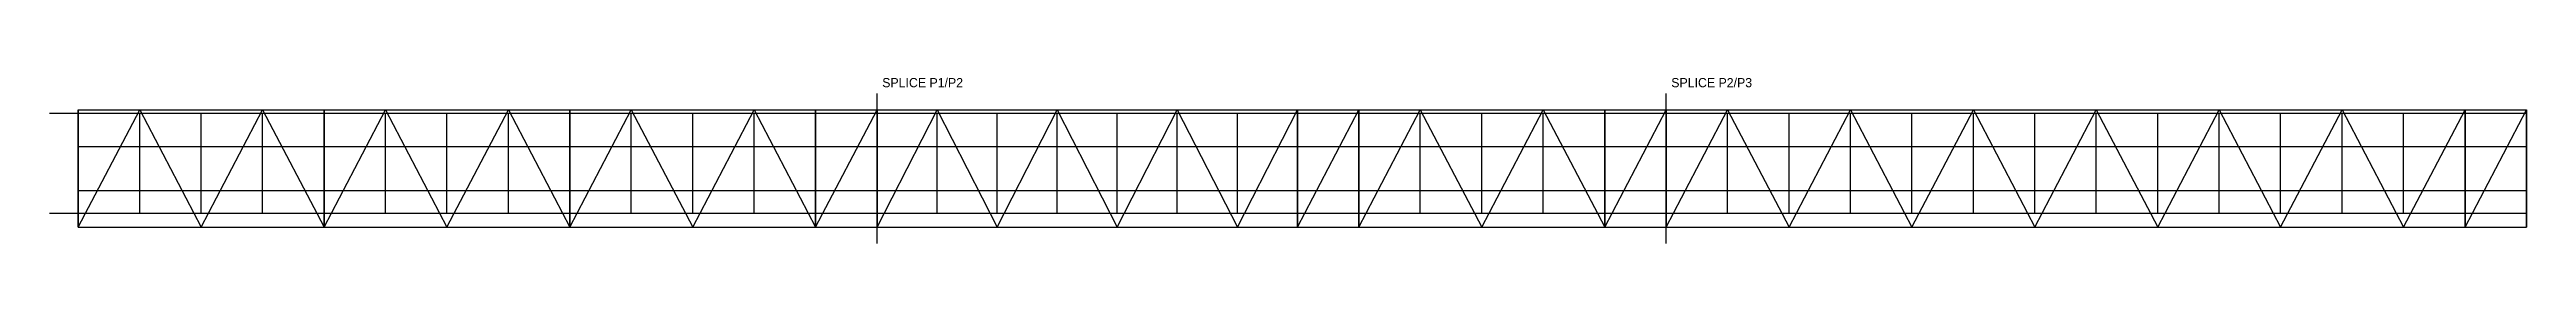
# Model space of a CAD drawing. Header units: millimetres. Extents: x -1400 to 119520, y -3675 to 4449.
import ezdxf

# ---------------------------------------------------------------- set-up
doc = ezdxf.new("R2010")
doc.units = ezdxf.units.MM
for name, color, linetype in [('ZJ8_CANTILEVER_EDGE', 3, 'CONTINUOUS'), ('ZJ8_COLUMN', 8, 'CONTINUOUS'), ('ZJ8_DECK_CROSS', 4, 'CONTINUOUS'), ('ZJ8_DECK_MAIN', 4, 'CONTINUOUS'), ('ZJ8_DECK_SECONDARY', 3, 'CONTINUOUS'), ('ZJ8_LONGITUDINAL_BRACE', 1, 'CONTINUOUS'), ('ZJ8_PLATFORM_BRACE', 1, 'CONTINUOUS'), ('ZJ8_SPLICE_JOINT', 2, 'CONTINUOUS'), ('ZJ8_SPLICE_TEXT', 2, 'CONTINUOUS'), ('ZJ8_TRANSVERSE_BRACE', 1, 'CONTINUOUS'), ('ZJ8_TRUSS_DIAGONAL', 5, 'CONTINUOUS'), ('ZJ8_TRUSS_LOWER', 5, 'CONTINUOUS'), ('ZJ8_TRUSS_UPPER', 5, 'CONTINUOUS'), ('ZJ8_TRUSS_VERTICAL', 5, 'CONTINUOUS')]:
    doc.layers.add(name, color=color, linetype=linetype)

msp = doc.modelspace()

# ---------------------------------------------------------------- linework, layer by layer
at = {"layer": 'ZJ8_CANTILEVER_EDGE'}
for p, q in [((-1400, 2700, 16951.110923), (0, 2700, 17000)), ((0, 2700, 17000), (3000, 2700, 17104.762308)), ((3000, 2700, 17104.762308), (6000, 2700, 17209.524617)), ((6000, 2700, 17209.524617), (9000, 2700, 17314.286925)), ((9000, 2700, 17314.286925), (12000, 2700, 17419.049234)), ((12000, 2700, 17419.049234), (15000, 2700, 17523.811542)), ((15000, 2700, 17523.811542), (18000, 2700, 17628.573851)), ((18000, 2700, 17628.573851), (21000, 2700, 17733.336159)), ((21000, 2700, 17733.336159), (24000, 2700, 17838.098468)), ((24000, 2700, 17838.098468), (27000, 2700, 17942.860776)), ((27000, 2700, 17942.860776), (30000, 2700, 18047.623085)), ((30000, 2700, 18047.623085), (33000, 2700, 18152.385393)), ((33000, 2700, 18152.385393), (36000, 2700, 18257.147702)), ((36000, 2700, 18257.147702), (39000, 2700, 18361.91001)), ((39000, 2700, 18361.91001), (41931.428571, 2700, 18464.277752)), ((41931.428571, 2700, 18464.277752), (44862.857143, 2700, 18566.645493)), ((44862.857143, 2700, 18566.645493), (47794.285714, 2700, 18669.013234)), ((47794.285714, 2700, 18669.013234), (50725.714286, 2700, 18771.380976)), ((50725.714286, 2700, 18771.380976), (53657.142857, 2700, 18873.748717)), ((53657.142857, 2700, 18873.748717), (56588.571429, 2700, 18976.116459)), ((56588.571429, 2700, 18976.116459), (59520, 2700, 19078.4842)), ((59520, 2700, 19078.4842), (62520, 2700, 19183.246509)), ((62520, 2700, 19183.246509), (65520, 2700, 19288.008817)), ((65520, 2700, 19288.008817), (68520, 2700, 19392.771126)), ((68520, 2700, 19392.771126), (71520, 2700, 19497.533434)), ((71520, 2700, 19497.533434), (74520, 2700, 19602.295743)), ((74520, 2700, 19602.295743), (77520, 2700, 19707.058051)), ((77520, 2700, 19707.058051), (80520, 2700, 19811.820359)), ((80520, 2700, 19811.820359), (83520, 2700, 19916.582668)), ((83520, 2700, 19916.582668), (86520, 2700, 20021.344976)), ((86520, 2700, 20021.344976), (89520, 2700, 20126.107285)), ((89520, 2700, 20126.107285), (92520, 2700, 20230.869593)), ((92520, 2700, 20230.869593), (95520, 2700, 20335.631902)), ((95520, 2700, 20335.631902), (98520, 2700, 20440.39421)), ((98520, 2700, 20440.39421), (101520, 2700, 20545.156519)), ((101520, 2700, 20545.156519), (104520, 2700, 20649.918827)), ((104520, 2700, 20649.918827), (107520, 2700, 20754.681136)), ((107520, 2700, 20754.681136), (110520, 2700, 20859.443444)), ((110520, 2700, 20859.443444), (113520, 2700, 20964.205753)), ((113520, 2700, 20964.205753), (116520, 2700, 21068.968061)), ((116520, 2700, 21068.968061), (119520, 2700, 21173.73037)), ((-1400, -2200, 16951.110923), (0, -2200, 17000)), ((0, -2200, 17000), (3000, -2200, 17104.762308)), ((3000, -2200, 17104.762308), (6000, -2200, 17209.524617)), ((6000, -2200, 17209.524617), (9000, -2200, 17314.286925)), ((9000, -2200, 17314.286925), (12000, -2200, 17419.049234)), ((12000, -2200, 17419.049234), (15000, -2200, 17523.811542)), ((15000, -2200, 17523.811542), (18000, -2200, 17628.573851)), ((18000, -2200, 17628.573851), (21000, -2200, 17733.336159)), ((21000, -2200, 17733.336159), (24000, -2200, 17838.098468)), ((24000, -2200, 17838.098468), (27000, -2200, 17942.860776)), ((27000, -2200, 17942.860776), (30000, -2200, 18047.623085)), ((30000, -2200, 18047.623085), (33000, -2200, 18152.385393)), ((33000, -2200, 18152.385393), (36000, -2200, 18257.147702)), ((36000, -2200, 18257.147702), (39000, -2200, 18361.91001)), ((39000, -2200, 18361.91001), (41931.428571, -2200, 18464.277752)), ((41931.428571, -2200, 18464.277752), (44862.857143, -2200, 18566.645493)), ((44862.857143, -2200, 18566.645493), (47794.285714, -2200, 18669.013234)), ((47794.285714, -2200, 18669.013234), (50725.714286, -2200, 18771.380976)), ((50725.714286, -2200, 18771.380976), (53657.142857, -2200, 18873.748717)), ((53657.142857, -2200, 18873.748717), (56588.571429, -2200, 18976.116459)), ((56588.571429, -2200, 18976.116459), (59520, -2200, 19078.4842)), ((59520, -2200, 19078.4842), (62520, -2200, 19183.246509)), ((62520, -2200, 19183.246509), (65520, -2200, 19288.008817)), ((65520, -2200, 19288.008817), (68520, -2200, 19392.771126)), ((68520, -2200, 19392.771126), (71520, -2200, 19497.533434)), ((71520, -2200, 19497.533434), (74520, -2200, 19602.295743)), ((74520, -2200, 19602.295743), (77520, -2200, 19707.058051)), ((77520, -2200, 19707.058051), (80520, -2200, 19811.820359)), ((80520, -2200, 19811.820359), (83520, -2200, 19916.582668)), ((83520, -2200, 19916.582668), (86520, -2200, 20021.344976)), ((86520, -2200, 20021.344976), (89520, -2200, 20126.107285)), ((89520, -2200, 20126.107285), (92520, -2200, 20230.869593)), ((92520, -2200, 20230.869593), (95520, -2200, 20335.631902)), ((95520, -2200, 20335.631902), (98520, -2200, 20440.39421)), ((98520, -2200, 20440.39421), (101520, -2200, 20545.156519)), ((101520, -2200, 20545.156519), (104520, -2200, 20649.918827)), ((104520, -2200, 20649.918827), (107520, -2200, 20754.681136)), ((107520, -2200, 20754.681136), (110520, -2200, 20859.443444)), ((110520, -2200, 20859.443444), (113520, -2200, 20964.205753)), ((113520, -2200, 20964.205753), (116520, -2200, 21068.968061)), ((116520, -2200, 21068.968061), (119520, -2200, 21173.73037))]:
    msp.add_line(p, q, dxfattribs=at)
at = {"layer": 'ZJ8_COLUMN'}
for p, q in [((0, 2875), (0, 2875, 4250)), ((0, 2875, 4250), (0, 2875, 8500)), ((0, 2875, 8500), (0, 2875, 12750)), ((0, 2875, 12750), (0, 2875, 17000)), ((12000, 2875), (12000, 2875, 4354.762308)), ((12000, 2875, 4354.762308), (12000, 2875, 8709.524617)), ((12000, 2875, 8709.524617), (12000, 2875, 13064.286925)), ((12000, 2875, 13064.286925), (12000, 2875, 17419.049234)), ((24000, 2875), (24000, 2875, 4459.524617)), ((24000, 2875, 4459.524617), (24000, 2875, 8919.049234)), ((24000, 2875, 8919.049234), (24000, 2875, 13378.573851)), ((24000, 2875, 13378.573851), (24000, 2875, 17838.098468)), ((36000, 2875), (36000, 2875, 4564.286925)), ((36000, 2875, 4564.286925), (36000, 2875, 9128.573851)), ((36000, 2875, 9128.573851), (36000, 2875, 13692.860776)), ((36000, 2875, 13692.860776), (36000, 2875, 18257.147702)), ((39000, 2875), (39000, 2875, 4590.477503)), ((39000, 2875, 4590.477503), (39000, 2875, 9180.955005)), ((39000, 2875, 9180.955005), (39000, 2875, 13771.432508)), ((39000, 2875, 13771.432508), (39000, 2875, 18361.91001)), ((59520, 2875), (59520, 2875, 4769.62105)), ((59520, 2875, 4769.62105), (59520, 2875, 9539.2421)), ((59520, 2875, 9539.2421), (59520, 2875, 14308.86315)), ((59520, 2875, 14308.86315), (59520, 2875, 19078.4842)), ((62520, 2875), (62520, 2875, 4795.811627)), ((62520, 2875, 4795.811627), (62520, 2875, 9591.623254)), ((62520, 2875, 9591.623254), (62520, 2875, 14387.434881)), ((62520, 2875, 14387.434881), (62520, 2875, 19183.246509)), ((74520, 2875), (74520, 2875, 4900.573936)), ((74520, 2875, 4900.573936), (74520, 2875, 9801.147871)), ((74520, 2875, 9801.147871), (74520, 2875, 14701.721807)), ((74520, 2875, 14701.721807), (74520, 2875, 19602.295743)), ((77520, 2875), (77520, 2875, 4926.764513)), ((77520, 2875, 4926.764513), (77520, 2875, 9853.529026)), ((77520, 2875, 9853.529026), (77520, 2875, 14780.293538)), ((77520, 2875, 14780.293538), (77520, 2875, 19707.058051)), ((116520, 2875), (116520, 2875, 4213.793612)), ((116520, 2875, 4213.793612), (116520, 2875, 8427.587224)), ((116520, 2875, 8427.587224), (116520, 2875, 12641.380837)), ((116520, 2875, 12641.380837), (116520, 2875, 16855.174449)), ((116520, 2875, 16855.174449), (116520, 2875, 21068.968061)), ((119520, 2875), (119520, 2875, 4234.746074)), ((119520, 2875, 4234.746074), (119520, 2875, 8469.492148)), ((119520, 2875, 8469.492148), (119520, 2875, 12704.238222)), ((119520, 2875, 12704.238222), (119520, 2875, 16938.984296)), ((119520, 2875, 16938.984296), (119520, 2875, 21173.73037)), ((0, -2875), (0, -2875, 4250)), ((0, -2875, 4250), (0, -2875, 8500)), ((0, -2875, 8500), (0, -2875, 12750)), ((0, -2875, 12750), (0, -2875, 17000)), ((12000, -2875), (12000, -2875, 4354.762308)), ((12000, -2875, 4354.762308), (12000, -2875, 8709.524617)), ((12000, -2875, 8709.524617), (12000, -2875, 13064.286925)), ((12000, -2875, 13064.286925), (12000, -2875, 17419.049234)), ((24000, -2875), (24000, -2875, 4459.524617)), ((24000, -2875, 4459.524617), (24000, -2875, 8919.049234)), ((24000, -2875, 8919.049234), (24000, -2875, 13378.573851)), ((24000, -2875, 13378.573851), (24000, -2875, 17838.098468)), ((36000, -2875), (36000, -2875, 4564.286925)), ((36000, -2875, 4564.286925), (36000, -2875, 9128.573851)), ((36000, -2875, 9128.573851), (36000, -2875, 13692.860776)), ((36000, -2875, 13692.860776), (36000, -2875, 18257.147702)), ((39000, -2875), (39000, -2875, 4590.477503)), ((39000, -2875, 4590.477503), (39000, -2875, 9180.955005)), ((39000, -2875, 9180.955005), (39000, -2875, 13771.432508)), ((39000, -2875, 13771.432508), (39000, -2875, 18361.91001)), ((59520, -2875), (59520, -2875, 4769.62105)), ((59520, -2875, 4769.62105), (59520, -2875, 9539.2421)), ((59520, -2875, 9539.2421), (59520, -2875, 14308.86315)), ((59520, -2875, 14308.86315), (59520, -2875, 19078.4842)), ((62520, -2875), (62520, -2875, 4795.811627)), ((62520, -2875, 4795.811627), (62520, -2875, 9591.623254)), ((62520, -2875, 9591.623254), (62520, -2875, 14387.434881)), ((62520, -2875, 14387.434881), (62520, -2875, 19183.246509)), ((74520, -2875), (74520, -2875, 4900.573936)), ((74520, -2875, 4900.573936), (74520, -2875, 9801.147871)), ((74520, -2875, 9801.147871), (74520, -2875, 14701.721807)), ((74520, -2875, 14701.721807), (74520, -2875, 19602.295743)), ((77520, -2875), (77520, -2875, 4926.764513)), ((77520, -2875, 4926.764513), (77520, -2875, 9853.529026)), ((77520, -2875, 9853.529026), (77520, -2875, 14780.293538)), ((77520, -2875, 14780.293538), (77520, -2875, 19707.058051)), ((116520, -2875), (116520, -2875, 4213.793612)), ((116520, -2875, 4213.793612), (116520, -2875, 8427.587224)), ((116520, -2875, 8427.587224), (116520, -2875, 12641.380837)), ((116520, -2875, 12641.380837), (116520, -2875, 16855.174449)), ((116520, -2875, 16855.174449), (116520, -2875, 21068.968061)), ((119520, -2875), (119520, -2875, 4234.746074)), ((119520, -2875, 4234.746074), (119520, -2875, 8469.492148)), ((119520, -2875, 8469.492148), (119520, -2875, 12704.238222)), ((119520, -2875, 12704.238222), (119520, -2875, 16938.984296)), ((119520, -2875, 16938.984296), (119520, -2875, 21173.73037))]:
    msp.add_line(p, q, dxfattribs=at)
at = {"layer": 'ZJ8_DECK_CROSS'}
for p, q in [((0, -2200, 17000), (0, 2700, 17000)), ((3000, -2200, 17104.762308), (3000, 2700, 17104.762308)), ((6000, -2200, 17209.524617), (6000, 2700, 17209.524617)), ((9000, -2200, 17314.286925), (9000, 2700, 17314.286925)), ((12000, -2200, 17419.049234), (12000, 2700, 17419.049234)), ((15000, -2200, 17523.811542), (15000, 2700, 17523.811542)), ((18000, -2200, 17628.573851), (18000, 2700, 17628.573851)), ((21000, -2200, 17733.336159), (21000, 2700, 17733.336159)), ((24000, -2200, 17838.098468), (24000, 2700, 17838.098468)), ((27000, -2200, 17942.860776), (27000, 2700, 17942.860776)), ((30000, -2200, 18047.623085), (30000, 2700, 18047.623085)), ((33000, -2200, 18152.385393), (33000, 2700, 18152.385393)), ((36000, -2200, 18257.147702), (36000, 2700, 18257.147702)), ((39000, -2200, 18361.91001), (39000, 2700, 18361.91001)), ((41931.428571, -2200, 18464.277752), (41931.428571, 2700, 18464.277752)), ((44862.857143, -2200, 18566.645493), (44862.857143, 2700, 18566.645493)), ((47794.285714, -2200, 18669.013234), (47794.285714, 2700, 18669.013234)), ((50725.714286, -2200, 18771.380976), (50725.714286, 2700, 18771.380976)), ((53657.142857, -2200, 18873.748717), (53657.142857, 2700, 18873.748717)), ((56588.571429, -2200, 18976.116459), (56588.571429, 2700, 18976.116459)), ((59520, -2200, 19078.4842), (59520, 2700, 19078.4842)), ((62520, -2200, 19183.246509), (62520, 2700, 19183.246509)), ((65520, -2200, 19288.008817), (65520, 2700, 19288.008817)), ((68520, -2200, 19392.771126), (68520, 2700, 19392.771126)), ((71520, -2200, 19497.533434), (71520, 2700, 19497.533434)), ((74520, -2200, 19602.295743), (74520, 2700, 19602.295743)), ((77520, -2200, 19707.058051), (77520, 2700, 19707.058051)), ((80520, -2200, 19811.820359), (80520, 2700, 19811.820359)), ((83520, -2200, 19916.582668), (83520, 2700, 19916.582668)), ((86520, -2200, 20021.344976), (86520, 2700, 20021.344976)), ((89520, -2200, 20126.107285), (89520, 2700, 20126.107285)), ((92520, -2200, 20230.869593), (92520, 2700, 20230.869593)), ((95520, -2200, 20335.631902), (95520, 2700, 20335.631902)), ((98520, -2200, 20440.39421), (98520, 2700, 20440.39421)), ((101520, -2200, 20545.156519), (101520, 2700, 20545.156519)), ((104520, -2200, 20649.918827), (104520, 2700, 20649.918827)), ((107520, -2200, 20754.681136), (107520, 2700, 20754.681136)), ((110520, -2200, 20859.443444), (110520, 2700, 20859.443444)), ((113520, -2200, 20964.205753), (113520, 2700, 20964.205753)), ((116520, -2200, 21068.968061), (116520, 2700, 21068.968061)), ((119520, -2200, 21173.73037), (119520, 2700, 21173.73037))]:
    msp.add_line(p, q, dxfattribs=at)
at = {"layer": 'ZJ8_DECK_MAIN'}
for p, q in [((0, 2875, 17000), (3000, 2875, 17104.762308)), ((3000, 2875, 17104.762308), (6000, 2875, 17209.524617)), ((6000, 2875, 17209.524617), (9000, 2875, 17314.286925)), ((9000, 2875, 17314.286925), (12000, 2875, 17419.049234)), ((12000, 2875, 17419.049234), (15000, 2875, 17523.811542)), ((15000, 2875, 17523.811542), (18000, 2875, 17628.573851)), ((18000, 2875, 17628.573851), (21000, 2875, 17733.336159)), ((21000, 2875, 17733.336159), (24000, 2875, 17838.098468)), ((24000, 2875, 17838.098468), (27000, 2875, 17942.860776)), ((27000, 2875, 17942.860776), (30000, 2875, 18047.623085)), ((30000, 2875, 18047.623085), (33000, 2875, 18152.385393)), ((33000, 2875, 18152.385393), (36000, 2875, 18257.147702)), ((36000, 2875, 18257.147702), (39000, 2875, 18361.91001)), ((39000, 2875, 18361.91001), (41931.428571, 2875, 18464.277752)), ((41931.428571, 2875, 18464.277752), (44862.857143, 2875, 18566.645493)), ((44862.857143, 2875, 18566.645493), (47794.285714, 2875, 18669.013234)), ((47794.285714, 2875, 18669.013234), (50725.714286, 2875, 18771.380976)), ((50725.714286, 2875, 18771.380976), (53657.142857, 2875, 18873.748717)), ((53657.142857, 2875, 18873.748717), (56588.571429, 2875, 18976.116459)), ((56588.571429, 2875, 18976.116459), (59520, 2875, 19078.4842)), ((59520, 2875, 19078.4842), (62520, 2875, 19183.246509)), ((62520, 2875, 19183.246509), (65520, 2875, 19288.008817)), ((65520, 2875, 19288.008817), (68520, 2875, 19392.771126)), ((68520, 2875, 19392.771126), (71520, 2875, 19497.533434)), ((71520, 2875, 19497.533434), (74520, 2875, 19602.295743)), ((74520, 2875, 19602.295743), (77520, 2875, 19707.058051)), ((77520, 2875, 19707.058051), (80520, 2875, 19811.820359)), ((80520, 2875, 19811.820359), (83520, 2875, 19916.582668)), ((83520, 2875, 19916.582668), (86520, 2875, 20021.344976)), ((86520, 2875, 20021.344976), (89520, 2875, 20126.107285)), ((89520, 2875, 20126.107285), (92520, 2875, 20230.869593)), ((92520, 2875, 20230.869593), (95520, 2875, 20335.631902)), ((95520, 2875, 20335.631902), (98520, 2875, 20440.39421)), ((98520, 2875, 20440.39421), (101520, 2875, 20545.156519)), ((101520, 2875, 20545.156519), (104520, 2875, 20649.918827)), ((104520, 2875, 20649.918827), (107520, 2875, 20754.681136)), ((107520, 2875, 20754.681136), (110520, 2875, 20859.443444)), ((110520, 2875, 20859.443444), (113520, 2875, 20964.205753)), ((113520, 2875, 20964.205753), (116520, 2875, 21068.968061)), ((116520, 2875, 21068.968061), (119520, 2875, 21173.73037)), ((0, -2875, 17000), (3000, -2875, 17104.762308)), ((3000, -2875, 17104.762308), (6000, -2875, 17209.524617)), ((6000, -2875, 17209.524617), (9000, -2875, 17314.286925)), ((9000, -2875, 17314.286925), (12000, -2875, 17419.049234)), ((12000, -2875, 17419.049234), (15000, -2875, 17523.811542)), ((15000, -2875, 17523.811542), (18000, -2875, 17628.573851)), ((18000, -2875, 17628.573851), (21000, -2875, 17733.336159)), ((21000, -2875, 17733.336159), (24000, -2875, 17838.098468)), ((24000, -2875, 17838.098468), (27000, -2875, 17942.860776)), ((27000, -2875, 17942.860776), (30000, -2875, 18047.623085)), ((30000, -2875, 18047.623085), (33000, -2875, 18152.385393)), ((33000, -2875, 18152.385393), (36000, -2875, 18257.147702)), ((36000, -2875, 18257.147702), (39000, -2875, 18361.91001)), ((39000, -2875, 18361.91001), (41931.428571, -2875, 18464.277752)), ((41931.428571, -2875, 18464.277752), (44862.857143, -2875, 18566.645493)), ((44862.857143, -2875, 18566.645493), (47794.285714, -2875, 18669.013234)), ((47794.285714, -2875, 18669.013234), (50725.714286, -2875, 18771.380976)), ((50725.714286, -2875, 18771.380976), (53657.142857, -2875, 18873.748717)), ((53657.142857, -2875, 18873.748717), (56588.571429, -2875, 18976.116459)), ((56588.571429, -2875, 18976.116459), (59520, -2875, 19078.4842)), ((59520, -2875, 19078.4842), (62520, -2875, 19183.246509)), ((62520, -2875, 19183.246509), (65520, -2875, 19288.008817)), ((65520, -2875, 19288.008817), (68520, -2875, 19392.771126)), ((68520, -2875, 19392.771126), (71520, -2875, 19497.533434)), ((71520, -2875, 19497.533434), (74520, -2875, 19602.295743)), ((74520, -2875, 19602.295743), (77520, -2875, 19707.058051)), ((77520, -2875, 19707.058051), (80520, -2875, 19811.820359)), ((80520, -2875, 19811.820359), (83520, -2875, 19916.582668)), ((83520, -2875, 19916.582668), (86520, -2875, 20021.344976)), ((86520, -2875, 20021.344976), (89520, -2875, 20126.107285)), ((89520, -2875, 20126.107285), (92520, -2875, 20230.869593)), ((92520, -2875, 20230.869593), (95520, -2875, 20335.631902)), ((95520, -2875, 20335.631902), (98520, -2875, 20440.39421)), ((98520, -2875, 20440.39421), (101520, -2875, 20545.156519)), ((101520, -2875, 20545.156519), (104520, -2875, 20649.918827)), ((104520, -2875, 20649.918827), (107520, -2875, 20754.681136)), ((107520, -2875, 20754.681136), (110520, -2875, 20859.443444)), ((110520, -2875, 20859.443444), (113520, -2875, 20964.205753)), ((113520, -2875, 20964.205753), (116520, -2875, 21068.968061)), ((116520, -2875, 21068.968061), (119520, -2875, 21173.73037))]:
    msp.add_line(p, q, dxfattribs=at)
at = {"layer": 'ZJ8_DECK_SECONDARY'}
for p, q in [((0, 1075, 17000), (3000, 1075, 17104.762308)), ((3000, 1075, 17104.762308), (6000, 1075, 17209.524617)), ((6000, 1075, 17209.524617), (9000, 1075, 17314.286925)), ((9000, 1075, 17314.286925), (12000, 1075, 17419.049234)), ((12000, 1075, 17419.049234), (15000, 1075, 17523.811542)), ((15000, 1075, 17523.811542), (18000, 1075, 17628.573851)), ((18000, 1075, 17628.573851), (21000, 1075, 17733.336159)), ((21000, 1075, 17733.336159), (24000, 1075, 17838.098468)), ((24000, 1075, 17838.098468), (27000, 1075, 17942.860776)), ((27000, 1075, 17942.860776), (30000, 1075, 18047.623085)), ((30000, 1075, 18047.623085), (33000, 1075, 18152.385393)), ((33000, 1075, 18152.385393), (36000, 1075, 18257.147702)), ((36000, 1075, 18257.147702), (39000, 1075, 18361.91001)), ((39000, 1075, 18361.91001), (41931.428571, 1075, 18464.277752)), ((41931.428571, 1075, 18464.277752), (44862.857143, 1075, 18566.645493)), ((44862.857143, 1075, 18566.645493), (47794.285714, 1075, 18669.013234)), ((47794.285714, 1075, 18669.013234), (50725.714286, 1075, 18771.380976)), ((50725.714286, 1075, 18771.380976), (53657.142857, 1075, 18873.748717)), ((53657.142857, 1075, 18873.748717), (56588.571429, 1075, 18976.116459)), ((56588.571429, 1075, 18976.116459), (59520, 1075, 19078.4842)), ((59520, 1075, 19078.4842), (62520, 1075, 19183.246509)), ((62520, 1075, 19183.246509), (65520, 1075, 19288.008817)), ((65520, 1075, 19288.008817), (68520, 1075, 19392.771126)), ((68520, 1075, 19392.771126), (71520, 1075, 19497.533434)), ((71520, 1075, 19497.533434), (74520, 1075, 19602.295743)), ((74520, 1075, 19602.295743), (77520, 1075, 19707.058051)), ((77520, 1075, 19707.058051), (80520, 1075, 19811.820359)), ((80520, 1075, 19811.820359), (83520, 1075, 19916.582668)), ((83520, 1075, 19916.582668), (86520, 1075, 20021.344976)), ((86520, 1075, 20021.344976), (89520, 1075, 20126.107285)), ((89520, 1075, 20126.107285), (92520, 1075, 20230.869593)), ((92520, 1075, 20230.869593), (95520, 1075, 20335.631902)), ((95520, 1075, 20335.631902), (98520, 1075, 20440.39421)), ((98520, 1075, 20440.39421), (101520, 1075, 20545.156519)), ((101520, 1075, 20545.156519), (104520, 1075, 20649.918827)), ((104520, 1075, 20649.918827), (107520, 1075, 20754.681136)), ((107520, 1075, 20754.681136), (110520, 1075, 20859.443444)), ((110520, 1075, 20859.443444), (113520, 1075, 20964.205753)), ((113520, 1075, 20964.205753), (116520, 1075, 21068.968061)), ((116520, 1075, 21068.968061), (119520, 1075, 21173.73037)), ((0, -1075, 17000), (3000, -1075, 17104.762308)), ((3000, -1075, 17104.762308), (6000, -1075, 17209.524617)), ((6000, -1075, 17209.524617), (9000, -1075, 17314.286925)), ((9000, -1075, 17314.286925), (12000, -1075, 17419.049234)), ((12000, -1075, 17419.049234), (15000, -1075, 17523.811542)), ((15000, -1075, 17523.811542), (18000, -1075, 17628.573851)), ((18000, -1075, 17628.573851), (21000, -1075, 17733.336159)), ((21000, -1075, 17733.336159), (24000, -1075, 17838.098468)), ((24000, -1075, 17838.098468), (27000, -1075, 17942.860776)), ((27000, -1075, 17942.860776), (30000, -1075, 18047.623085)), ((30000, -1075, 18047.623085), (33000, -1075, 18152.385393)), ((33000, -1075, 18152.385393), (36000, -1075, 18257.147702)), ((36000, -1075, 18257.147702), (39000, -1075, 18361.91001)), ((39000, -1075, 18361.91001), (41931.428571, -1075, 18464.277752)), ((41931.428571, -1075, 18464.277752), (44862.857143, -1075, 18566.645493)), ((44862.857143, -1075, 18566.645493), (47794.285714, -1075, 18669.013234)), ((47794.285714, -1075, 18669.013234), (50725.714286, -1075, 18771.380976)), ((50725.714286, -1075, 18771.380976), (53657.142857, -1075, 18873.748717)), ((53657.142857, -1075, 18873.748717), (56588.571429, -1075, 18976.116459)), ((56588.571429, -1075, 18976.116459), (59520, -1075, 19078.4842)), ((59520, -1075, 19078.4842), (62520, -1075, 19183.246509)), ((62520, -1075, 19183.246509), (65520, -1075, 19288.008817)), ((65520, -1075, 19288.008817), (68520, -1075, 19392.771126)), ((68520, -1075, 19392.771126), (71520, -1075, 19497.533434)), ((71520, -1075, 19497.533434), (74520, -1075, 19602.295743)), ((74520, -1075, 19602.295743), (77520, -1075, 19707.058051)), ((77520, -1075, 19707.058051), (80520, -1075, 19811.820359)), ((80520, -1075, 19811.820359), (83520, -1075, 19916.582668)), ((83520, -1075, 19916.582668), (86520, -1075, 20021.344976)), ((86520, -1075, 20021.344976), (89520, -1075, 20126.107285)), ((89520, -1075, 20126.107285), (92520, -1075, 20230.869593)), ((92520, -1075, 20230.869593), (95520, -1075, 20335.631902)), ((95520, -1075, 20335.631902), (98520, -1075, 20440.39421)), ((98520, -1075, 20440.39421), (101520, -1075, 20545.156519)), ((101520, -1075, 20545.156519), (104520, -1075, 20649.918827)), ((104520, -1075, 20649.918827), (107520, -1075, 20754.681136)), ((107520, -1075, 20754.681136), (110520, -1075, 20859.443444)), ((110520, -1075, 20859.443444), (113520, -1075, 20964.205753)), ((113520, -1075, 20964.205753), (116520, -1075, 21068.968061)), ((116520, -1075, 21068.968061), (119520, -1075, 21173.73037))]:
    msp.add_line(p, q, dxfattribs=at)
at = {"layer": 'ZJ8_LONGITUDINAL_BRACE'}
for p, q in [((36000, 2875), (39000, 2875, 18361.91001)), ((59520, 2875), (62520, 2875, 19183.246509)), ((74520, 2875), (77520, 2875, 19707.058051)), ((116520, 2875), (119520, 2875, 21173.73037)), ((36000, -2875), (39000, -2875, 18361.91001)), ((59520, -2875), (62520, -2875, 19183.246509)), ((74520, -2875), (77520, -2875, 19707.058051)), ((116520, -2875), (119520, -2875, 21173.73037))]:
    msp.add_line(p, q, dxfattribs=at)
at = {"layer": 'ZJ8_PLATFORM_BRACE'}
for p, q in [((0, -2875, 17000), (3000, 2875, 17104.762308)), ((3000, 2875, 17104.762308), (6000, -2875, 17209.524617)), ((6000, -2875, 17209.524617), (9000, 2875, 17314.286925)), ((9000, 2875, 17314.286925), (12000, -2875, 17419.049234)), ((12000, -2875, 17419.049234), (15000, 2875, 17523.811542)), ((15000, 2875, 17523.811542), (18000, -2875, 17628.573851)), ((18000, -2875, 17628.573851), (21000, 2875, 17733.336159)), ((21000, 2875, 17733.336159), (24000, -2875, 17838.098468)), ((24000, -2875, 17838.098468), (27000, 2875, 17942.860776)), ((27000, 2875, 17942.860776), (30000, -2875, 18047.623085)), ((30000, -2875, 18047.623085), (33000, 2875, 18152.385393)), ((33000, 2875, 18152.385393), (36000, -2875, 18257.147702)), ((36000, -2875, 18257.147702), (39000, 2875, 18361.91001)), ((39000, -2875, 18361.91001), (41931.428571, 2875, 18464.277752)), ((41931.428571, 2875, 18464.277752), (44862.857143, -2875, 18566.645493)), ((44862.857143, -2875, 18566.645493), (47794.285714, 2875, 18669.013234)), ((47794.285714, 2875, 18669.013234), (50725.714286, -2875, 18771.380976)), ((50725.714286, -2875, 18771.380976), (53657.142857, 2875, 18873.748717)), ((53657.142857, 2875, 18873.748717), (56588.571429, -2875, 18976.116459)), ((56588.571429, -2875, 18976.116459), (59520, 2875, 19078.4842)), ((59520, -2875, 19078.4842), (62520, 2875, 19183.246509)), ((62520, -2875, 19183.246509), (65520, 2875, 19288.008817)), ((65520, 2875, 19288.008817), (68520, -2875, 19392.771126)), ((68520, -2875, 19392.771126), (71520, 2875, 19497.533434)), ((71520, 2875, 19497.533434), (74520, -2875, 19602.295743)), ((74520, -2875, 19602.295743), (77520, 2875, 19707.058051)), ((77520, -2875, 19707.058051), (80520, 2875, 19811.820359)), ((80520, 2875, 19811.820359), (83520, -2875, 19916.582668)), ((83520, -2875, 19916.582668), (86520, 2875, 20021.344976)), ((86520, 2875, 20021.344976), (89520, -2875, 20126.107285)), ((89520, -2875, 20126.107285), (92520, 2875, 20230.869593)), ((92520, 2875, 20230.869593), (95520, -2875, 20335.631902)), ((95520, -2875, 20335.631902), (98520, 2875, 20440.39421)), ((98520, 2875, 20440.39421), (101520, -2875, 20545.156519)), ((101520, -2875, 20545.156519), (104520, 2875, 20649.918827)), ((104520, 2875, 20649.918827), (107520, -2875, 20754.681136)), ((107520, -2875, 20754.681136), (110520, 2875, 20859.443444)), ((110520, 2875, 20859.443444), (113520, -2875, 20964.205753)), ((113520, -2875, 20964.205753), (116520, 2875, 21068.968061)), ((116520, -2875, 21068.968061), (119520, 2875, 21173.73037))]:
    msp.add_line(p, q, dxfattribs=at)
at = {"layer": 'ZJ8_SPLICE_JOINT'}
for p, q in [((39000, -3675), (39000, 3675, 25173.73037)), ((77520, -3675), (77520, 3675, 25173.73037))]:
    msp.add_line(p, q, dxfattribs=at)
at = {"layer": 'ZJ8_TRANSVERSE_BRACE'}
for p, q in [((0, -2875), (0, 2875, 17000)), ((0, 2875), (0, -2875, 17000)), ((12000, -2875), (12000, 2875, 17419.049234)), ((12000, 2875), (12000, -2875, 17419.049234)), ((24000, -2875), (24000, 2875, 17838.098468)), ((24000, 2875), (24000, -2875, 17838.098468)), ((36000, -2875), (36000, 2875, 18257.147702)), ((36000, 2875), (36000, -2875, 18257.147702)), ((39000, -2875), (39000, 2875, 18361.91001)), ((39000, 2875), (39000, -2875, 18361.91001)), ((59520, -2875), (59520, 2875, 19078.4842)), ((59520, 2875), (59520, -2875, 19078.4842)), ((62520, -2875), (62520, 2875, 19183.246509)), ((62520, 2875), (62520, -2875, 19183.246509)), ((74520, -2875), (74520, 2875, 19602.295743)), ((74520, 2875), (74520, -2875, 19602.295743)), ((77520, -2875), (77520, 2875, 19707.058051)), ((77520, 2875), (77520, -2875, 19707.058051)), ((116520, -2875), (116520, 2875, 21068.968061)), ((116520, 2875), (116520, -2875, 21068.968061)), ((119520, -2875), (119520, 2875, 21173.73037)), ((119520, 2875), (119520, -2875, 21173.73037))]:
    msp.add_line(p, q, dxfattribs=at)
at = {"layer": 'ZJ8_TRUSS_DIAGONAL'}
for p, q in [((39000, 2875, 16561.91001), (40865.454545, 2875, 18427.053118)), ((40865.454545, 2875, 18427.053118), (42730.909091, 2875, 16692.196227)), ((42730.909091, 2875, 16692.196227), (44596.363636, 2875, 18557.339335)), ((44596.363636, 2875, 18557.339335), (46461.818182, 2875, 16822.482443)), ((46461.818182, 2875, 16822.482443), (48327.272727, 2875, 18687.625551)), ((48327.272727, 2875, 18687.625551), (50192.727273, 2875, 16952.768659)), ((50192.727273, 2875, 16952.768659), (52058.181818, 2875, 18817.911767)), ((52058.181818, 2875, 18817.911767), (53923.636364, 2875, 17083.054876)), ((53923.636364, 2875, 17083.054876), (55789.090909, 2875, 18948.197984)), ((55789.090909, 2875, 18948.197984), (57654.545455, 2875, 17213.341092)), ((57654.545455, 2875, 17213.341092), (59520, 2875, 19078.4842)), ((77520, 2875, 17907.058051), (79470, 2875, 19775.153552)), ((79470, 2875, 19775.153552), (81420, 2875, 18043.249052)), ((81420, 2875, 18043.249052), (83370, 2875, 19911.344553)), ((83370, 2875, 19911.344553), (85320, 2875, 18179.440053)), ((85320, 2875, 18179.440053), (87270, 2875, 20047.535554)), ((87270, 2875, 20047.535554), (89220, 2875, 18315.631054)), ((89220, 2875, 18315.631054), (91170, 2875, 20183.726555)), ((91170, 2875, 20183.726555), (93120, 2875, 18451.822055)), ((93120, 2875, 18451.822055), (95070, 2875, 20319.917556)), ((95070, 2875, 20319.917556), (97020, 2875, 18588.013056)), ((97020, 2875, 18588.013056), (98970, 2875, 20456.108557)), ((98970, 2875, 20456.108557), (100920, 2875, 18724.204057)), ((100920, 2875, 18724.204057), (102870, 2875, 20592.299558)), ((102870, 2875, 20592.299558), (104820, 2875, 18860.395058)), ((104820, 2875, 18860.395058), (106770, 2875, 20728.490559)), ((106770, 2875, 20728.490559), (108720, 2875, 18996.586059)), ((108720, 2875, 18996.586059), (110670, 2875, 20864.68156)), ((110670, 2875, 20864.68156), (112620, 2875, 19132.77706)), ((112620, 2875, 19132.77706), (114570, 2875, 21000.872561)), ((114570, 2875, 21000.872561), (116520, 2875, 19268.968061)), ((39000, -2875, 16561.91001), (40865.454545, -2875, 18427.053118)), ((40865.454545, -2875, 18427.053118), (42730.909091, -2875, 16692.196227)), ((42730.909091, -2875, 16692.196227), (44596.363636, -2875, 18557.339335)), ((44596.363636, -2875, 18557.339335), (46461.818182, -2875, 16822.482443)), ((46461.818182, -2875, 16822.482443), (48327.272727, -2875, 18687.625551)), ((48327.272727, -2875, 18687.625551), (50192.727273, -2875, 16952.768659)), ((50192.727273, -2875, 16952.768659), (52058.181818, -2875, 18817.911767)), ((52058.181818, -2875, 18817.911767), (53923.636364, -2875, 17083.054876)), ((53923.636364, -2875, 17083.054876), (55789.090909, -2875, 18948.197984)), ((55789.090909, -2875, 18948.197984), (57654.545455, -2875, 17213.341092)), ((57654.545455, -2875, 17213.341092), (59520, -2875, 19078.4842)), ((77520, -2875, 17907.058051), (79470, -2875, 19775.153552)), ((79470, -2875, 19775.153552), (81420, -2875, 18043.249052)), ((81420, -2875, 18043.249052), (83370, -2875, 19911.344553)), ((83370, -2875, 19911.344553), (85320, -2875, 18179.440053)), ((85320, -2875, 18179.440053), (87270, -2875, 20047.535554)), ((87270, -2875, 20047.535554), (89220, -2875, 18315.631054)), ((89220, -2875, 18315.631054), (91170, -2875, 20183.726555)), ((91170, -2875, 20183.726555), (93120, -2875, 18451.822055)), ((93120, -2875, 18451.822055), (95070, -2875, 20319.917556)), ((95070, -2875, 20319.917556), (97020, -2875, 18588.013056)), ((97020, -2875, 18588.013056), (98970, -2875, 20456.108557)), ((98970, -2875, 20456.108557), (100920, -2875, 18724.204057)), ((100920, -2875, 18724.204057), (102870, -2875, 20592.299558)), ((102870, -2875, 20592.299558), (104820, -2875, 18860.395058)), ((104820, -2875, 18860.395058), (106770, -2875, 20728.490559)), ((106770, -2875, 20728.490559), (108720, -2875, 18996.586059)), ((108720, -2875, 18996.586059), (110670, -2875, 20864.68156)), ((110670, -2875, 20864.68156), (112620, -2875, 19132.77706)), ((112620, -2875, 19132.77706), (114570, -2875, 21000.872561)), ((114570, -2875, 21000.872561), (116520, -2875, 19268.968061))]:
    msp.add_line(p, q, dxfattribs=at)
at = {"layer": 'ZJ8_TRUSS_LOWER'}
for p, q in [((39000, 2875, 16561.91001), (40865.454545, 2875, 16627.053118)), ((40865.454545, 2875, 16627.053118), (42730.909091, 2875, 16692.196227)), ((42730.909091, 2875, 16692.196227), (44596.363636, 2875, 16757.339335)), ((44596.363636, 2875, 16757.339335), (46461.818182, 2875, 16822.482443)), ((46461.818182, 2875, 16822.482443), (48327.272727, 2875, 16887.625551)), ((48327.272727, 2875, 16887.625551), (50192.727273, 2875, 16952.768659)), ((50192.727273, 2875, 16952.768659), (52058.181818, 2875, 17017.911767)), ((52058.181818, 2875, 17017.911767), (53923.636364, 2875, 17083.054876)), ((53923.636364, 2875, 17083.054876), (55789.090909, 2875, 17148.197984)), ((55789.090909, 2875, 17148.197984), (57654.545455, 2875, 17213.341092)), ((57654.545455, 2875, 17213.341092), (59520, 2875, 17278.4842)), ((77520, 2875, 17907.058051), (79470, 2875, 17975.153552)), ((79470, 2875, 17975.153552), (81420, 2875, 18043.249052)), ((81420, 2875, 18043.249052), (83370, 2875, 18111.344553)), ((83370, 2875, 18111.344553), (85320, 2875, 18179.440053)), ((85320, 2875, 18179.440053), (87270, 2875, 18247.535554)), ((87270, 2875, 18247.535554), (89220, 2875, 18315.631054)), ((89220, 2875, 18315.631054), (91170, 2875, 18383.726555)), ((91170, 2875, 18383.726555), (93120, 2875, 18451.822055)), ((93120, 2875, 18451.822055), (95070, 2875, 18519.917556)), ((95070, 2875, 18519.917556), (97020, 2875, 18588.013056)), ((97020, 2875, 18588.013056), (98970, 2875, 18656.108557)), ((98970, 2875, 18656.108557), (100920, 2875, 18724.204057)), ((100920, 2875, 18724.204057), (102870, 2875, 18792.299558)), ((102870, 2875, 18792.299558), (104820, 2875, 18860.395058)), ((104820, 2875, 18860.395058), (106770, 2875, 18928.490559)), ((106770, 2875, 18928.490559), (108720, 2875, 18996.586059)), ((108720, 2875, 18996.586059), (110670, 2875, 19064.68156)), ((110670, 2875, 19064.68156), (112620, 2875, 19132.77706)), ((112620, 2875, 19132.77706), (114570, 2875, 19200.872561)), ((114570, 2875, 19200.872561), (116520, 2875, 19268.968061)), ((39000, -2875, 16561.91001), (40865.454545, -2875, 16627.053118)), ((40865.454545, -2875, 16627.053118), (42730.909091, -2875, 16692.196227)), ((42730.909091, -2875, 16692.196227), (44596.363636, -2875, 16757.339335)), ((44596.363636, -2875, 16757.339335), (46461.818182, -2875, 16822.482443)), ((46461.818182, -2875, 16822.482443), (48327.272727, -2875, 16887.625551)), ((48327.272727, -2875, 16887.625551), (50192.727273, -2875, 16952.768659)), ((50192.727273, -2875, 16952.768659), (52058.181818, -2875, 17017.911767)), ((52058.181818, -2875, 17017.911767), (53923.636364, -2875, 17083.054876)), ((53923.636364, -2875, 17083.054876), (55789.090909, -2875, 17148.197984)), ((55789.090909, -2875, 17148.197984), (57654.545455, -2875, 17213.341092)), ((57654.545455, -2875, 17213.341092), (59520, -2875, 17278.4842)), ((77520, -2875, 17907.058051), (79470, -2875, 17975.153552)), ((79470, -2875, 17975.153552), (81420, -2875, 18043.249052)), ((81420, -2875, 18043.249052), (83370, -2875, 18111.344553)), ((83370, -2875, 18111.344553), (85320, -2875, 18179.440053)), ((85320, -2875, 18179.440053), (87270, -2875, 18247.535554)), ((87270, -2875, 18247.535554), (89220, -2875, 18315.631054)), ((89220, -2875, 18315.631054), (91170, -2875, 18383.726555)), ((91170, -2875, 18383.726555), (93120, -2875, 18451.822055)), ((93120, -2875, 18451.822055), (95070, -2875, 18519.917556)), ((95070, -2875, 18519.917556), (97020, -2875, 18588.013056)), ((97020, -2875, 18588.013056), (98970, -2875, 18656.108557)), ((98970, -2875, 18656.108557), (100920, -2875, 18724.204057)), ((100920, -2875, 18724.204057), (102870, -2875, 18792.299558)), ((102870, -2875, 18792.299558), (104820, -2875, 18860.395058)), ((104820, -2875, 18860.395058), (106770, -2875, 18928.490559)), ((106770, -2875, 18928.490559), (108720, -2875, 18996.586059)), ((108720, -2875, 18996.586059), (110670, -2875, 19064.68156)), ((110670, -2875, 19064.68156), (112620, -2875, 19132.77706)), ((112620, -2875, 19132.77706), (114570, -2875, 19200.872561)), ((114570, -2875, 19200.872561), (116520, -2875, 19268.968061))]:
    msp.add_line(p, q, dxfattribs=at)
at = {"layer": 'ZJ8_TRUSS_UPPER'}
for p, q in [((39000, 2875, 18361.91001), (40865.454545, 2875, 18427.053118)), ((40865.454545, 2875, 18427.053118), (42730.909091, 2875, 18492.196227)), ((42730.909091, 2875, 18492.196227), (44596.363636, 2875, 18557.339335)), ((44596.363636, 2875, 18557.339335), (46461.818182, 2875, 18622.482443)), ((46461.818182, 2875, 18622.482443), (48327.272727, 2875, 18687.625551)), ((48327.272727, 2875, 18687.625551), (50192.727273, 2875, 18752.768659)), ((50192.727273, 2875, 18752.768659), (52058.181818, 2875, 18817.911767)), ((52058.181818, 2875, 18817.911767), (53923.636364, 2875, 18883.054876)), ((53923.636364, 2875, 18883.054876), (55789.090909, 2875, 18948.197984)), ((55789.090909, 2875, 18948.197984), (57654.545455, 2875, 19013.341092)), ((57654.545455, 2875, 19013.341092), (59520, 2875, 19078.4842)), ((77520, 2875, 19707.058051), (79470, 2875, 19775.153552)), ((79470, 2875, 19775.153552), (81420, 2875, 19843.249052)), ((81420, 2875, 19843.249052), (83370, 2875, 19911.344553)), ((83370, 2875, 19911.344553), (85320, 2875, 19979.440053)), ((85320, 2875, 19979.440053), (87270, 2875, 20047.535554)), ((87270, 2875, 20047.535554), (89220, 2875, 20115.631054)), ((89220, 2875, 20115.631054), (91170, 2875, 20183.726555)), ((91170, 2875, 20183.726555), (93120, 2875, 20251.822055)), ((93120, 2875, 20251.822055), (95070, 2875, 20319.917556)), ((95070, 2875, 20319.917556), (97020, 2875, 20388.013056)), ((97020, 2875, 20388.013056), (98970, 2875, 20456.108557)), ((98970, 2875, 20456.108557), (100920, 2875, 20524.204057)), ((100920, 2875, 20524.204057), (102870, 2875, 20592.299558)), ((102870, 2875, 20592.299558), (104820, 2875, 20660.395058)), ((104820, 2875, 20660.395058), (106770, 2875, 20728.490559)), ((106770, 2875, 20728.490559), (108720, 2875, 20796.586059)), ((108720, 2875, 20796.586059), (110670, 2875, 20864.68156)), ((110670, 2875, 20864.68156), (112620, 2875, 20932.77706)), ((112620, 2875, 20932.77706), (114570, 2875, 21000.872561)), ((114570, 2875, 21000.872561), (116520, 2875, 21068.968061)), ((39000, -2875, 18361.91001), (40865.454545, -2875, 18427.053118)), ((40865.454545, -2875, 18427.053118), (42730.909091, -2875, 18492.196227)), ((42730.909091, -2875, 18492.196227), (44596.363636, -2875, 18557.339335)), ((44596.363636, -2875, 18557.339335), (46461.818182, -2875, 18622.482443)), ((46461.818182, -2875, 18622.482443), (48327.272727, -2875, 18687.625551)), ((48327.272727, -2875, 18687.625551), (50192.727273, -2875, 18752.768659)), ((50192.727273, -2875, 18752.768659), (52058.181818, -2875, 18817.911767)), ((52058.181818, -2875, 18817.911767), (53923.636364, -2875, 18883.054876)), ((53923.636364, -2875, 18883.054876), (55789.090909, -2875, 18948.197984)), ((55789.090909, -2875, 18948.197984), (57654.545455, -2875, 19013.341092)), ((57654.545455, -2875, 19013.341092), (59520, -2875, 19078.4842)), ((77520, -2875, 19707.058051), (79470, -2875, 19775.153552)), ((79470, -2875, 19775.153552), (81420, -2875, 19843.249052)), ((81420, -2875, 19843.249052), (83370, -2875, 19911.344553)), ((83370, -2875, 19911.344553), (85320, -2875, 19979.440053)), ((85320, -2875, 19979.440053), (87270, -2875, 20047.535554)), ((87270, -2875, 20047.535554), (89220, -2875, 20115.631054)), ((89220, -2875, 20115.631054), (91170, -2875, 20183.726555)), ((91170, -2875, 20183.726555), (93120, -2875, 20251.822055)), ((93120, -2875, 20251.822055), (95070, -2875, 20319.917556)), ((95070, -2875, 20319.917556), (97020, -2875, 20388.013056)), ((97020, -2875, 20388.013056), (98970, -2875, 20456.108557)), ((98970, -2875, 20456.108557), (100920, -2875, 20524.204057)), ((100920, -2875, 20524.204057), (102870, -2875, 20592.299558)), ((102870, -2875, 20592.299558), (104820, -2875, 20660.395058)), ((104820, -2875, 20660.395058), (106770, -2875, 20728.490559)), ((106770, -2875, 20728.490559), (108720, -2875, 20796.586059)), ((108720, -2875, 20796.586059), (110670, -2875, 20864.68156)), ((110670, -2875, 20864.68156), (112620, -2875, 20932.77706)), ((112620, -2875, 20932.77706), (114570, -2875, 21000.872561)), ((114570, -2875, 21000.872561), (116520, -2875, 21068.968061))]:
    msp.add_line(p, q, dxfattribs=at)
at = {"layer": 'ZJ8_TRUSS_VERTICAL'}
for p, q in [((39000, 2875, 18361.91001), (39000, 2875, 16561.91001)), ((40865.454545, 2875, 18427.053118), (40865.454545, 2875, 16627.053118)), ((42730.909091, 2875, 18492.196227), (42730.909091, 2875, 16692.196227)), ((44596.363636, 2875, 18557.339335), (44596.363636, 2875, 16757.339335)), ((46461.818182, 2875, 18622.482443), (46461.818182, 2875, 16822.482443)), ((48327.272727, 2875, 18687.625551), (48327.272727, 2875, 16887.625551)), ((50192.727273, 2875, 18752.768659), (50192.727273, 2875, 16952.768659)), ((52058.181818, 2875, 18817.911767), (52058.181818, 2875, 17017.911767)), ((53923.636364, 2875, 18883.054876), (53923.636364, 2875, 17083.054876)), ((55789.090909, 2875, 18948.197984), (55789.090909, 2875, 17148.197984)), ((57654.545455, 2875, 19013.341092), (57654.545455, 2875, 17213.341092)), ((59520, 2875, 19078.4842), (59520, 2875, 17278.4842)), ((77520, 2875, 19707.058051), (77520, 2875, 17907.058051)), ((79470, 2875, 19775.153552), (79470, 2875, 17975.153552)), ((81420, 2875, 19843.249052), (81420, 2875, 18043.249052)), ((83370, 2875, 19911.344553), (83370, 2875, 18111.344553)), ((85320, 2875, 19979.440053), (85320, 2875, 18179.440053)), ((87270, 2875, 20047.535554), (87270, 2875, 18247.535554)), ((89220, 2875, 20115.631054), (89220, 2875, 18315.631054)), ((91170, 2875, 20183.726555), (91170, 2875, 18383.726555)), ((93120, 2875, 20251.822055), (93120, 2875, 18451.822055)), ((95070, 2875, 20319.917556), (95070, 2875, 18519.917556)), ((97020, 2875, 20388.013056), (97020, 2875, 18588.013056)), ((98970, 2875, 20456.108557), (98970, 2875, 18656.108557)), ((100920, 2875, 20524.204057), (100920, 2875, 18724.204057)), ((102870, 2875, 20592.299558), (102870, 2875, 18792.299558)), ((104820, 2875, 20660.395058), (104820, 2875, 18860.395058)), ((106770, 2875, 20728.490559), (106770, 2875, 18928.490559)), ((108720, 2875, 20796.586059), (108720, 2875, 18996.586059)), ((110670, 2875, 20864.68156), (110670, 2875, 19064.68156)), ((112620, 2875, 20932.77706), (112620, 2875, 19132.77706)), ((114570, 2875, 21000.872561), (114570, 2875, 19200.872561)), ((116520, 2875, 21068.968061), (116520, 2875, 19268.968061)), ((39000, -2875, 18361.91001), (39000, -2875, 16561.91001)), ((40865.454545, -2875, 18427.053118), (40865.454545, -2875, 16627.053118)), ((42730.909091, -2875, 18492.196227), (42730.909091, -2875, 16692.196227)), ((44596.363636, -2875, 18557.339335), (44596.363636, -2875, 16757.339335)), ((46461.818182, -2875, 18622.482443), (46461.818182, -2875, 16822.482443)), ((48327.272727, -2875, 18687.625551), (48327.272727, -2875, 16887.625551)), ((50192.727273, -2875, 18752.768659), (50192.727273, -2875, 16952.768659)), ((52058.181818, -2875, 18817.911767), (52058.181818, -2875, 17017.911767)), ((53923.636364, -2875, 18883.054876), (53923.636364, -2875, 17083.054876)), ((55789.090909, -2875, 18948.197984), (55789.090909, -2875, 17148.197984)), ((57654.545455, -2875, 19013.341092), (57654.545455, -2875, 17213.341092)), ((59520, -2875, 19078.4842), (59520, -2875, 17278.4842)), ((77520, -2875, 19707.058051), (77520, -2875, 17907.058051)), ((79470, -2875, 19775.153552), (79470, -2875, 17975.153552)), ((81420, -2875, 19843.249052), (81420, -2875, 18043.249052)), ((83370, -2875, 19911.344553), (83370, -2875, 18111.344553)), ((85320, -2875, 19979.440053), (85320, -2875, 18179.440053)), ((87270, -2875, 20047.535554), (87270, -2875, 18247.535554)), ((89220, -2875, 20115.631054), (89220, -2875, 18315.631054)), ((91170, -2875, 20183.726555), (91170, -2875, 18383.726555)), ((93120, -2875, 20251.822055), (93120, -2875, 18451.822055)), ((95070, -2875, 20319.917556), (95070, -2875, 18519.917556)), ((97020, -2875, 20388.013056), (97020, -2875, 18588.013056)), ((98970, -2875, 20456.108557), (98970, -2875, 18656.108557)), ((100920, -2875, 20524.204057), (100920, -2875, 18724.204057)), ((102870, -2875, 20592.299558), (102870, -2875, 18792.299558)), ((104820, -2875, 20660.395058), (104820, -2875, 18860.395058)), ((106770, -2875, 20728.490559), (106770, -2875, 18928.490559)), ((108720, -2875, 20796.586059), (108720, -2875, 18996.586059)), ((110670, -2875, 20864.68156), (110670, -2875, 19064.68156)), ((112620, -2875, 20932.77706), (112620, -2875, 19132.77706)), ((114570, -2875, 21000.872561), (114570, -2875, 19200.872561)), ((116520, -2875, 21068.968061), (116520, -2875, 19268.968061))]:
    msp.add_line(p, q, dxfattribs=at)

# ---------------------------------------------------------------- texts
at = {"layer": 'ZJ8_SPLICE_TEXT'}
for s, p in [('SPLICE P1/P2', (39250, 3975, 25173.73037)), ('SPLICE P2/P3', (77770, 3975, 25173.73037))]:
    msp.add_text(s, height=450, dxfattribs=at).set_placement(p)

doc.saveas('drawing.dxf')
